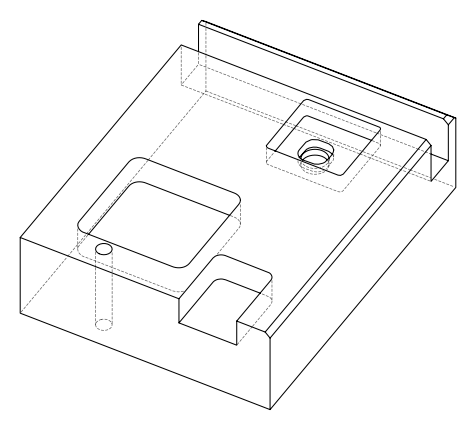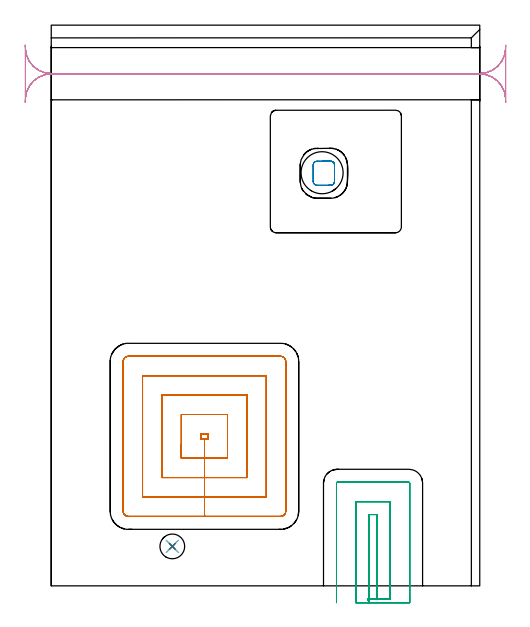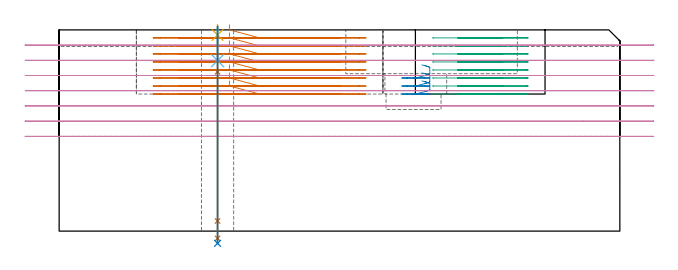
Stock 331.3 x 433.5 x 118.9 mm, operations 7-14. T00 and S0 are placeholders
(PLAN: 14 operations, 9 tool changes, 111.3 min)
(1 INDEXABLE_INSERT_DRILL_BLIND_HOLE_FROM_SOLID | STEP1POCKET | NXT0302_013 | 0.05 min | 16170 mm3)
(2 DRILL_TO_ENLARGE_BLIND_HOLE | STEP1POCKET | UGT0301_382 | 0.05 min | 22789 mm3)
(3 AREA_MILL | FG_CHAMFER_SURFACE | UGT0205_001 | 9.19 min | 8027 mm3)
(4 AREA_MILL_1 | FG_CHAMFER_SURFACE_1 | UGT0205_001 | 0.44 min | 447 mm3)
(5 AREA_MILL_2 | FG_CHAMFER_SURFACE_2 | UGT0205_001 | 10.74 min | 15749 mm3)
(6 MILL_RECTANGULAR_POCKET | POCKET_RECTANGULAR_STRAIGHT | NXT0201_009 | Follow Part, ap 2, ae 75% | 42.73 min | 226584 mm3)
(7 MILL_RECTANGULAR_POCKET_1 | POCKET_RECTANGULAR_STRAIGHT_1 | UGT0201_094 | Follow Part, ap 5, ae 75% | 23.07 min | 787769 mm3)
(8 MILL_RECTANGULAR_POCKET_2 | POCKET_RECTANGULAR_STRAIGHT_2 | UGT0201_094 | Follow Part, ap 5, ae 75% | 0.77 min | 5168 mm3)
(9 MILL_SLOT | SLOT_PARTIAL_RECTANGULAR | UGT0201_094 | Follow Part, ap 5, ae 75% | 11.04 min | 259772 mm3)
(10 MILL_RECTANGULAR_SLOT | SLOT_RECTANGULAR | UGT0201_019 | Follow Part, ap 10, ae 75% | 11.97 min | 839886 mm3)
(11 SPOT_DRILL | STEP1HOLE | NXT0321_9005460120000 | 0.05 min | 143 mm3)
(12 DRILL_BLIND_HOLE_INTO_CENTER | STEP1HOLE | NXT0301_092 | 0.08 min | 2001 mm3)
(13 GUN_DRILL_THROUGH_HOLE | STEP1HOLE | UGT0307_009 | 0.61 min | 11356 mm3)
(14 DRILL_TO_ENLARGE_THROUGH_HOLE | STEP1HOLE | UGT0301_258 | 0.51 min | 20639 mm3)
(TOOL NXT0302_013 | Index. Insert Drill 21mm [880-D2100L25-05] | D21 PA176 FL105 Z2)
(TOOL UGT0301_382 | Twist Drill Flat Bottom 32.5 mm | D32.5 PA180 FL175 Z2)
(TOOL UGT0205_001 | Chamfer Mill 20 x 3 x 45 deg. | D20 FL50 Z2)
(TOOL NXT0201_009 | ENDMILL 8mm [2P460-0800-NA 1630] | D8 FL26 Z6)
(TOOL UGT0201_094 | End mill 20 mm | D20 FL38 Z4)
(TOOL UGT0201_019 | End mill 40 mm | D40 FL63 Z6)
(TOOL NXT0321_9005460120000 | NC Spot Drill, 142deg, 12mm, Carbide, Uncoated | D12 PA142 FL30 Z2)
(TOOL NXT0301_092 | Carbide Drill 12.1mm [860.1-1210-061A1-MM 2214] | D12.1 PA140 FL77 Z2)
(TOOL UGT0307_009 | Gun Drill 12 mm | D12 PA130 FL24 Z1)
(TOOL UGT0301_258 | Twist Drill 19.1 mm | D19.1 PA118 FL140 Z2)
(OP 7 MILL_RECTANGULAR_POCKET_1)
G17 G21 G94 G90
T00 M6
G54
G17 G0 G90 X100.6 Y109.727 S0 M3
G43 Z128.9 H0
Z121.9
G94 G1 Y98.7 Z118.945 F250.
X118.45 Z114.162
Y113.7
X121.3 F500.
Y117.5
X115.6
Y113.7
X118.45
Y98.7
X136.3
Y132.5
X100.6
Y98.7
X118.45
Y83.7
X151.3
Y147.5
X85.6
Y83.7
X118.45
Y68.7
X166.3
Y162.5
X70.6
Y68.7
X118.45
Y53.7
X177.3
G3 X181.3 Y57.7 R4.
G1 Y173.5
G3 X177.3 Y177.5 R4.
G1 X59.6
G3 X55.6 Y173.5 R4.
G1 Y57.7
G3 X59.6 Y53.7 R4.
G1 X118.45
X119.45
G0 X100.6 Y109.727 Z117.162
G1 Y98.7 Z114.208 F250.
X118.45 Z109.425
Y113.7
X121.3 F500.
Y117.5
X115.6
Y113.7
X118.45
Y98.7
X136.3
Y132.5
X100.6
Y98.7
X118.45
Y83.7
X151.3
Y147.5
X85.6
Y83.7
X118.45
Y68.7
X166.3
Y162.5
X70.6
Y68.7
X118.45
Y53.7
X177.3
G3 X181.3 Y57.7 R4.
G1 Y173.5
G3 X177.3 Y177.5 R4.
G1 X59.6
G3 X55.6 Y173.5 R4.
G1 Y57.7
G3 X59.6 Y53.7 R4.
G1 X118.45
X119.45
G0 X100.6 Y109.727 Z112.425
G1 Y98.7 Z109.47 F250.
X118.45 Z104.687
Y113.7
X121.3 F500.
Y117.5
X115.6
Y113.7
X118.45
Y98.7
X136.3
Y132.5
X100.6
Y98.7
X118.45
Y83.7
X151.3
Y147.5
X85.6
Y83.7
X118.45
Y68.7
X166.3
Y162.5
X70.6
Y68.7
X118.45
Y53.7
X177.3
G3 X181.3 Y57.7 R4.
G1 Y173.5
G3 X177.3 Y177.5 R4.
G1 X59.6
G3 X55.6 Y173.5 R4.
G1 Y57.7
G3 X59.6 Y53.7 R4.
G1 X118.45
X119.45
G0 X100.6 Y109.727 Z107.687
G1 Y98.7 Z104.733 F250.
X118.45 Z99.95
Y113.7
X121.3 F500.
Y117.5
X115.6
Y113.7
X118.45
Y98.7
X136.3
Y132.5
X100.6
Y98.7
X118.45
Y83.7
X151.3
Y147.5
X85.6
Y83.7
X118.45
Y68.7
X166.3
Y162.5
X70.6
Y68.7
X118.45
Y53.7
X177.3
G3 X181.3 Y57.7 R4.
G1 Y173.5
G3 X177.3 Y177.5 R4.
G1 X59.6
G3 X55.6 Y173.5 R4.
G1 Y57.7
G3 X59.6 Y53.7 R4.
G1 X118.45
X119.45
G0 X100.6 Y109.727 Z102.95
G1 Y98.7 Z99.995 F250.
X118.45 Z95.212
Y113.7
X121.3 F500.
Y117.5
X115.6
Y113.7
X118.45
Y98.7
X136.3
Y132.5
X100.6
Y98.7
X118.45
Y83.7
X151.3
Y147.5
X85.6
Y83.7
X118.45
Y68.7
X166.3
Y162.5
X70.6
Y68.7
X118.45
Y53.7
X177.3
G3 X181.3 Y57.7 R4.
G1 Y173.5
G3 X177.3 Y177.5 R4.
G1 X59.6
G3 X55.6 Y173.5 R4.
G1 Y57.7
G3 X59.6 Y53.7 R4.
G1 X118.45
X119.45
G0 X100.6 Y109.727 Z98.212
G1 Y98.7 Z95.258 F250.
X118.45 Z90.475
Y113.7
X121.3 F500.
Y117.5
X115.6
Y113.7
X118.45
Y98.7
X136.3
Y132.5
X100.6
Y98.7
X118.45
Y83.7
X151.3
Y147.5
X85.6
Y83.7
X118.45
Y68.7
X166.3
Y162.5
X70.6
Y68.7
X118.45
Y53.7
X177.3
G3 X181.3 Y57.7 R4.
G1 Y173.5
G3 X177.3 Y177.5 R4.
G1 X59.6
G3 X55.6 Y173.5 R4.
G1 Y57.7
G3 X59.6 Y53.7 R4.
G1 X118.45
X119.45
G0 X100.6 Y109.727 Z93.475
G1 Y98.7 Z90.52 F250.
X118.45 Z85.737
Y113.7
X121.3 F500.
Y117.5
X115.6
Y113.7
X118.45
Y98.7
X136.3
Y132.5
X100.6
Y98.7
X118.45
Y83.7
X151.3
Y147.5
X85.6
Y83.7
X118.45
Y68.7
X166.3
Y162.5
X70.6
Y68.7
X118.45
Y53.7
X177.3
G3 X181.3 Y57.7 R4.
G1 Y173.5
G3 X177.3 Y177.5 R4.
G1 X59.6
G3 X55.6 Y173.5 R4.
G1 Y57.7
G3 X59.6 Y53.7 R4.
G1 X118.45
X119.45
G0 X100.6 Y109.727 Z88.737
G1 Y98.7 Z85.783 F250.
X118.45 Z81.
Y113.7
X121.3 F500.
Y117.5
X115.6
Y113.7
X118.45
Y98.7
X136.3
Y132.5
X100.6
Y98.7
X118.45
Y83.7
X151.3
Y147.5
X85.6
Y83.7
X118.45
Y68.7
X166.3
Y162.5
X70.6
Y68.7
X118.45
Y53.7
X177.3
G3 X181.3 Y57.7 R4.
G1 Y173.5
G3 X177.3 Y177.5 R4.
G1 X59.6
G3 X55.6 Y173.5 R4.
G1 Y57.7
G3 X59.6 Y53.7 R4.
G1 X118.45
X119.45
G0 Z128.9
M5
M2
(OP 8 MILL_RECTANGULAR_POCKET_2)
G17 G21 G94 G90
T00 M6
G54
G17 G0 G90 X214.404 Y309.7 S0 M3
G43 Z128.9 H0
Z98.212
G94 G1 X216.173 Z97.738 F250.
X216.654 Y309.767 Z97.608
X217.118 Y309.911 Z97.478
X217.552 Y310.127 Z97.348
X217.946 Y310.41 Z97.218
X218.29 Y310.754 Z97.088
X218.573 Y311.148 Z96.958
X218.789 Y311.582 Z96.828
X218.933 Y312.046 Z96.698
X219. Y312.527 Z96.568
Y325.473 Z93.099
X218.933 Y325.954 Z92.969
X218.789 Y326.418 Z92.839
X218.573 Y326.852 Z92.709
X218.29 Y327.246 Z92.578
X217.946 Y327.59 Z92.448
X217.552 Y327.873 Z92.318
X217.118 Y328.089 Z92.188
X216.654 Y328.233 Z92.058
X216.173 Y328.3 Z91.928
X216. Z91.882
X210.75 Z90.475
X205.5 F500.
G3 X202.5 Y325.3 R3.
G1 Y312.7
G3 X205.5 Y309.7 R3.
G1 X216.
G3 X219. Y312.7 R3.
G1 Y325.3
G3 X216. Y328.3 R3.
G1 X210.75
X209.75
G0 X214.404 Y309.7 Z93.475
G1 X216.173 Z93.001 F250.
X216.654 Y309.767 Z92.871
X217.118 Y309.911 Z92.741
X217.552 Y310.127 Z92.611
X217.946 Y310.41 Z92.481
X218.29 Y310.754 Z92.351
X218.573 Y311.148 Z92.22
X218.789 Y311.582 Z92.09
X218.933 Y312.046 Z91.96
X219. Y312.527 Z91.83
Y325.473 Z88.361
X218.933 Y325.954 Z88.231
X218.789 Y326.418 Z88.101
X218.573 Y326.852 Z87.971
X218.29 Y327.246 Z87.841
X217.946 Y327.59 Z87.711
X217.552 Y327.873 Z87.581
X217.118 Y328.089 Z87.451
X216.654 Y328.233 Z87.321
X216.173 Y328.3 Z87.191
X216. Z87.144
X210.75 Z85.737
X205.5 F500.
G3 X202.5 Y325.3 R3.
G1 Y312.7
G3 X205.5 Y309.7 R3.
G1 X216.
G3 X219. Y312.7 R3.
G1 Y325.3
G3 X216. Y328.3 R3.
G1 X210.75
X209.75
G0 X214.404 Y309.7 Z88.737
G1 X216.173 Z88.263 F250.
X216.654 Y309.767 Z88.133
X217.118 Y309.911 Z88.003
X217.552 Y310.127 Z87.873
X217.946 Y310.41 Z87.743
X218.29 Y310.754 Z87.613
X218.573 Y311.148 Z87.483
X218.789 Y311.582 Z87.353
X218.933 Y312.046 Z87.223
X219. Y312.527 Z87.093
Y325.473 Z83.624
X218.933 Y325.954 Z83.494
X218.789 Y326.418 Z83.364
X218.573 Y326.852 Z83.234
X218.29 Y327.246 Z83.103
X217.946 Y327.59 Z82.973
X217.552 Y327.873 Z82.843
X217.118 Y328.089 Z82.713
X216.654 Y328.233 Z82.583
X216.173 Y328.3 Z82.453
X216. Z82.407
X210.75 Z81.
X205.5 F500.
G3 X202.5 Y325.3 R3.
G1 Y312.7
G3 X205.5 Y309.7 R3.
G1 X216.
G3 X219. Y312.7 R3.
G1 Y325.3
G3 X216. Y328.3 R3.
G1 X210.75
X209.75
G0 Z128.9
M5
M2
(OP 9 MILL_SLOT)
G17 G21 G94 G90
T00 M6
G54
G17 G0 G90 X252.73 Y-10.283 S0 M3
G43 Z128.9 H0
Z114.162
G94 G1 X249.743 Y-10. F250.
G3 X247.857 Y-10. R10.
G1 X244.87 Y-10.283
X245.5 Y-13.
Y-10.
Y55.1 F500.
X252.1
Y-10.
X262.1
Y65.1
X235.5
Y-10.
Y-13. F250.
X277.1
Y-10.
Y79.4 F500.
G3 X276.4 Y80.1 R0.7
G1 X221.2
G3 X220.5 Y79.4 R0.7
G1 Y-10.
Y-13. F250.
G0 X252.73 Y-10.283 Z109.425
G1 X249.743 Y-10.
G3 X247.857 Y-10. R10.
G1 X244.87 Y-10.283
X245.5 Y-13.
Y-10.
Y55.1 F500.
X252.1
Y-10.
X262.1
Y65.1
X235.5
Y-10.
Y-13. F250.
X277.1
Y-10.
Y79.4 F500.
G3 X276.4 Y80.1 R0.7
G1 X221.2
G3 X220.5 Y79.4 R0.7
G1 Y-10.
Y-13. F250.
G0 X252.73 Y-10.283 Z104.687
G1 X249.743 Y-10.
G3 X247.857 Y-10. R10.
G1 X244.87 Y-10.283
X245.5 Y-13.
Y-10.
Y55.1 F500.
X252.1
Y-10.
X262.1
Y65.1
X235.5
Y-10.
Y-13. F250.
X277.1
Y-10.
Y79.4 F500.
G3 X276.4 Y80.1 R0.7
G1 X221.2
G3 X220.5 Y79.4 R0.7
G1 Y-10.
Y-13. F250.
G0 X252.73 Y-10.283 Z99.95
G1 X249.743 Y-10.
G3 X247.857 Y-10. R10.
G1 X244.87 Y-10.283
X245.5 Y-13.
Y-10.
Y55.1 F500.
X252.1
Y-10.
X262.1
Y65.1
X235.5
Y-10.
Y-13. F250.
X277.1
Y-10.
Y79.4 F500.
G3 X276.4 Y80.1 R0.7
G1 X221.2
G3 X220.5 Y79.4 R0.7
G1 Y-10.
Y-13. F250.
G0 X252.73 Y-10.283 Z95.212
G1 X249.743 Y-10.
G3 X247.857 Y-10. R10.
G1 X244.87 Y-10.283
X245.5 Y-13.
Y-10.
Y55.1 F500.
X252.1
Y-10.
X262.1
Y65.1
X235.5
Y-10.
Y-13. F250.
X277.1
Y-10.
Y79.4 F500.
G3 X276.4 Y80.1 R0.7
G1 X221.2
G3 X220.5 Y79.4 R0.7
G1 Y-10.
Y-13. F250.
G0 X252.73 Y-10.283 Z90.475
G1 X249.743 Y-10.
G3 X247.857 Y-10. R10.
G1 X244.87 Y-10.283
X245.5 Y-13.
Y-10.
Y55.1 F500.
X252.1
Y-10.
X262.1
Y65.1
X235.5
Y-10.
Y-13. F250.
X277.1
Y-10.
Y79.4 F500.
G3 X276.4 Y80.1 R0.7
G1 X221.2
G3 X220.5 Y79.4 R0.7
G1 Y-10.
Y-13. F250.
G0 X252.73 Y-10.283 Z85.737
G1 X249.743 Y-10.
G3 X247.857 Y-10. R10.
G1 X244.87 Y-10.283
X245.5 Y-13.
Y-10.
Y55.1 F500.
X252.1
Y-10.
X262.1
Y65.1
X235.5
Y-10.
Y-13. F250.
X277.1
Y-10.
Y79.4 F500.
G3 X276.4 Y80.1 R0.7
G1 X221.2
G3 X220.5 Y79.4 R0.7
G1 Y-10.
Y-13. F250.
G0 X252.73 Y-10.283 Z81.
G1 X249.743 Y-10.
G3 X247.857 Y-10. R10.
G1 X244.87 Y-10.283
X245.5 Y-13.
Y-10.
Y55.1 F500.
X252.1
Y-10.
X262.1
Y65.1
X235.5
Y-10.
Y-13. F250.
X277.1
Y-10.
Y79.4 F500.
G3 X276.4 Y80.1 R0.7
G1 X221.2
G3 X220.5 Y79.4 R0.7
G1 Y-10.
Y-13. F250.
G0 Z128.9
M5
M2
(OP 10 MILL_RECTANGULAR_SLOT)
G17 G21 G94 G90
T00 M6
G54
G17 G0 G90 X-20.134 Y373.9 S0 M3
G43 Z128.9 H0
Z109.914
G94 G1 X-19.97 Y376.895 F250.
G2 X0. Y395.8 R20. F500.
G1 X331.3
G2 X351.27 Y376.895 R20.
G1 X351.3
Y415.005
X351.27
G2 X331.3 Y396.1 R20.
G1 X0.
G2 X-19.97 Y415.005 R20.
G1 X-20.134 Y418. F250.
G0 Z128.9
X351.434
Z100.929
G1 X351.27 Y415.005
G2 X331.3 Y396.1 R20. F500.
G1 X0.
G2 X-19.97 Y415.005 R20.
G1 X-20.
Y376.895
X-19.97
G2 X0. Y395.8 R20.
G1 X331.3
G2 X351.27 Y376.895 R20.
G1 X351.434 Y373.9 F250.
G0 Y418. Z91.943
G1 X351.27 Y415.005
G2 X331.62 Y396.103 R20. F500.
X331.3 Y396.1 R20. F437.
G1 X21.62
X0. F500.
G2 X-19.97 Y415.005 R20.
G1 X-20.
Y376.895
X-19.97
G2 X0. Y395.8 R20.
G1 X331.3
G2 X351.27 Y376.895 R20.
G1 X351.434 Y373.9 F250.
G0 Y418. Z82.957
G1 X351.27 Y415.005
G2 X331.3 Y396.1 R20. F500.
G1 X0.
G2 X-19.97 Y415.005 R20.
G1 X-20.
Y376.895
X-19.97
G2 X0. Y395.8 R20.
G1 X331.3
G2 X351.27 Y376.895 R20.
G1 X351.434 Y373.9 F250.
G0 Z128.9
X-20.134
Z73.971
G1 X-19.97 Y376.895
G2 X0. Y395.8 R20. F500.
G1 X331.3
G2 X351.27 Y376.895 R20.
G1 X351.3
Y415.005
X351.27
G2 X331.3 Y396.1 R20.
G1 X0.
G2 X-19.97 Y415.005 R20.
G1 X-20.134 Y418. F250.
G0 Y373.9 Z64.986
G1 X-19.97 Y376.895
G2 X-0.32 Y395.797 R20. F500.
X0. Y395.8 R20. F439.
G1 X309.68
X331.3 F500.
G2 X351.27 Y376.895 R20.
G1 X351.3
Y415.005
X351.27
G2 X331.3 Y396.1 R20.
G1 X0.
G2 X-19.97 Y415.005 R20.
G1 X-20.134 Y418. F250.
G0 Y373.9 Z56.
G1 X-19.97 Y376.895
G2 X0. Y395.8 R20. F500.
G1 X331.3
G2 X351.27 Y376.895 R20.
G1 X351.3
Y415.005
X351.27
G2 X331.3 Y396.1 R20.
G1 X0.
G2 X-19.97 Y415.005 R20.
G1 X-20.134 Y418. F250.
G0 Z128.9
M5
M2
(OP 11 SPOT_DRILL)
G17 G21 G94 G90
T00 M6
G54
G17 G0 G90 X93.6 Y30.5 S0 M3
G43 Z128.9 H0
G94 G81 G98 Z115.9 F250. R121.9
G80
M5
M2
(OP 12 DRILL_BLIND_HOLE_INTO_CENTER)
G17 G21 G94 G90
T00 M6
G54
G17 G0 G90 X93.6 Y30.5 S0 M3
G43 Z128.9 H1
G94 G81 G98 Z100.75 F250. R120.9
G80
M5
M2
(OP 13 GUN_DRILL_THROUGH_HOLE)
G17 G21 G94 G90
T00 M6
G54
G17 G0 G90 X93.6 Y30.5 M8
G43 Z128.9 H0
Z115.11
S716 M3
G94 G1 Z94.136 F125. M26
G4 X.084
Z6. F250.
G4 X.084
Z-4.298 F125.
G4 X.084
M5
M9
G0 Z115.11
Z128.9
M2
(OP 14 DRILL_TO_ENLARGE_THROUGH_HOLE)
G17 G21 G94 G90
T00 M6
G54
G17 G0 G90 X93.6 Y30.5 S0 M3
G43 Z128.9 H0
G94 G73 G98 Z-7.238 F250. Q18.02 R120.9
G80
M5
M2
